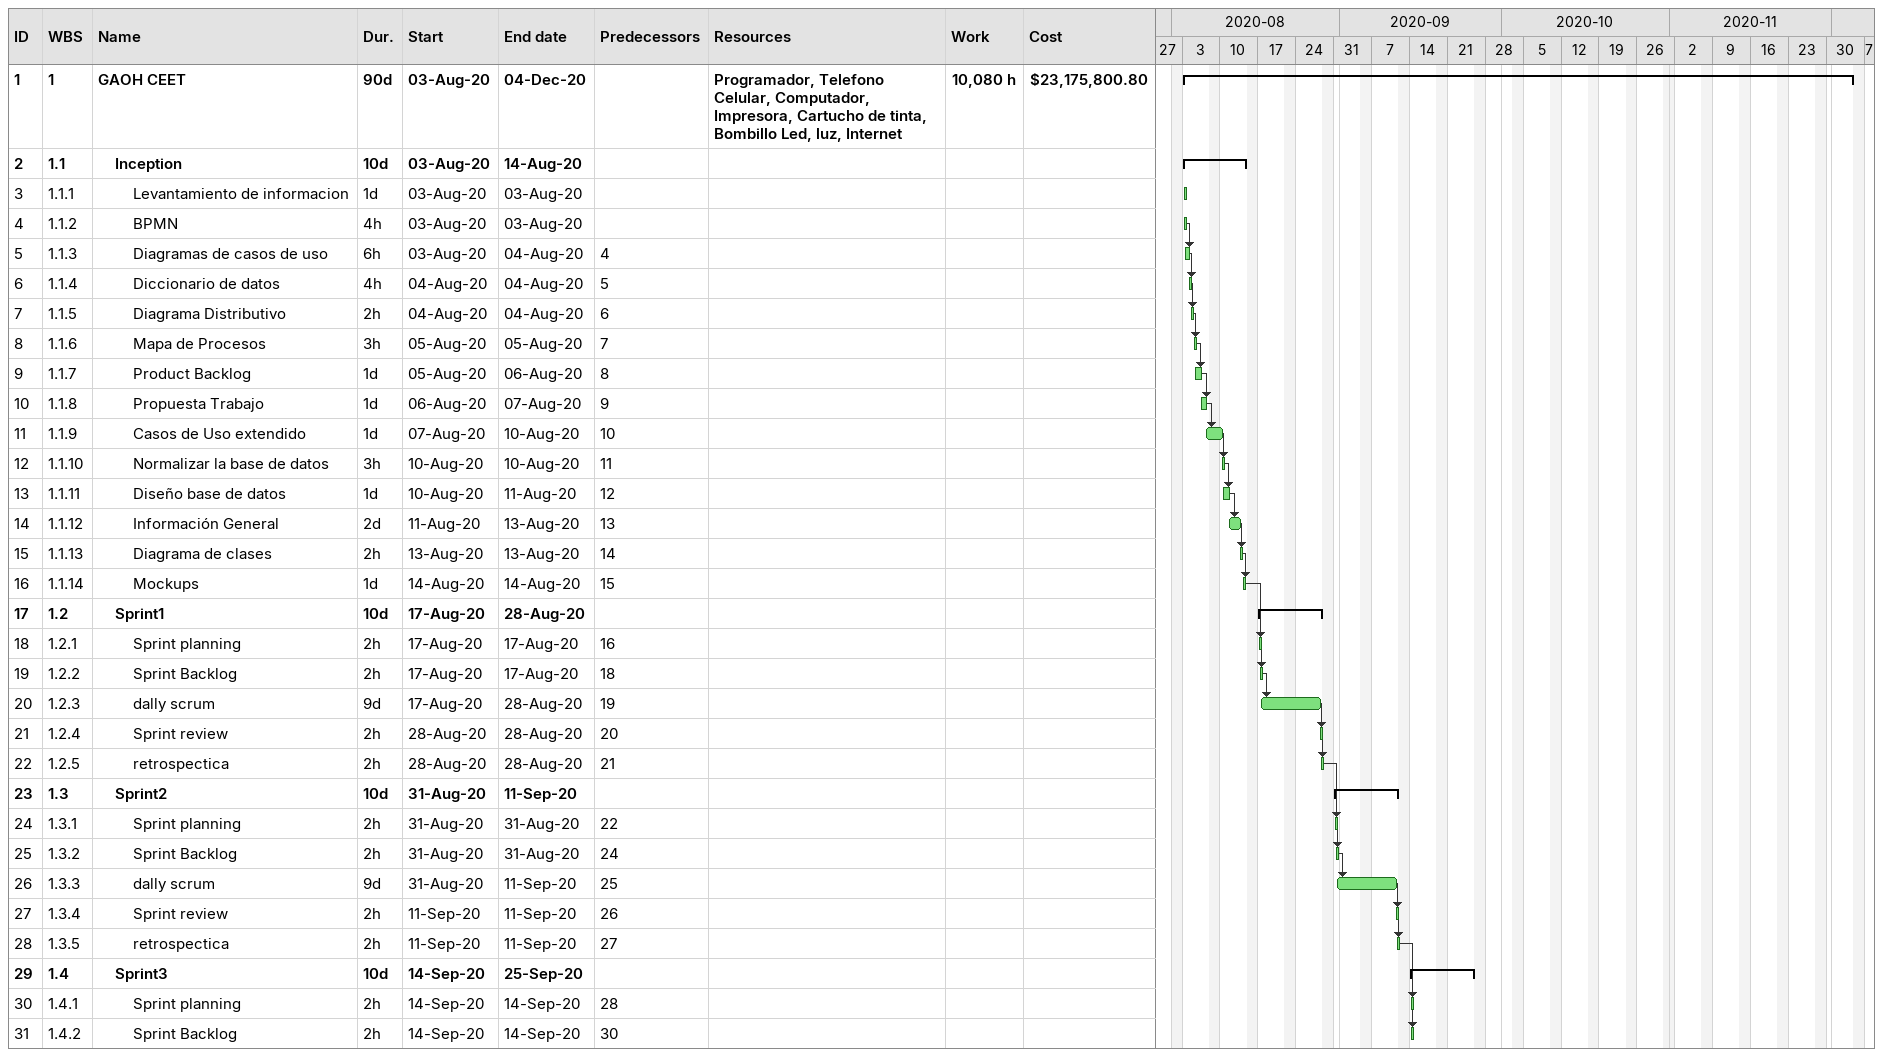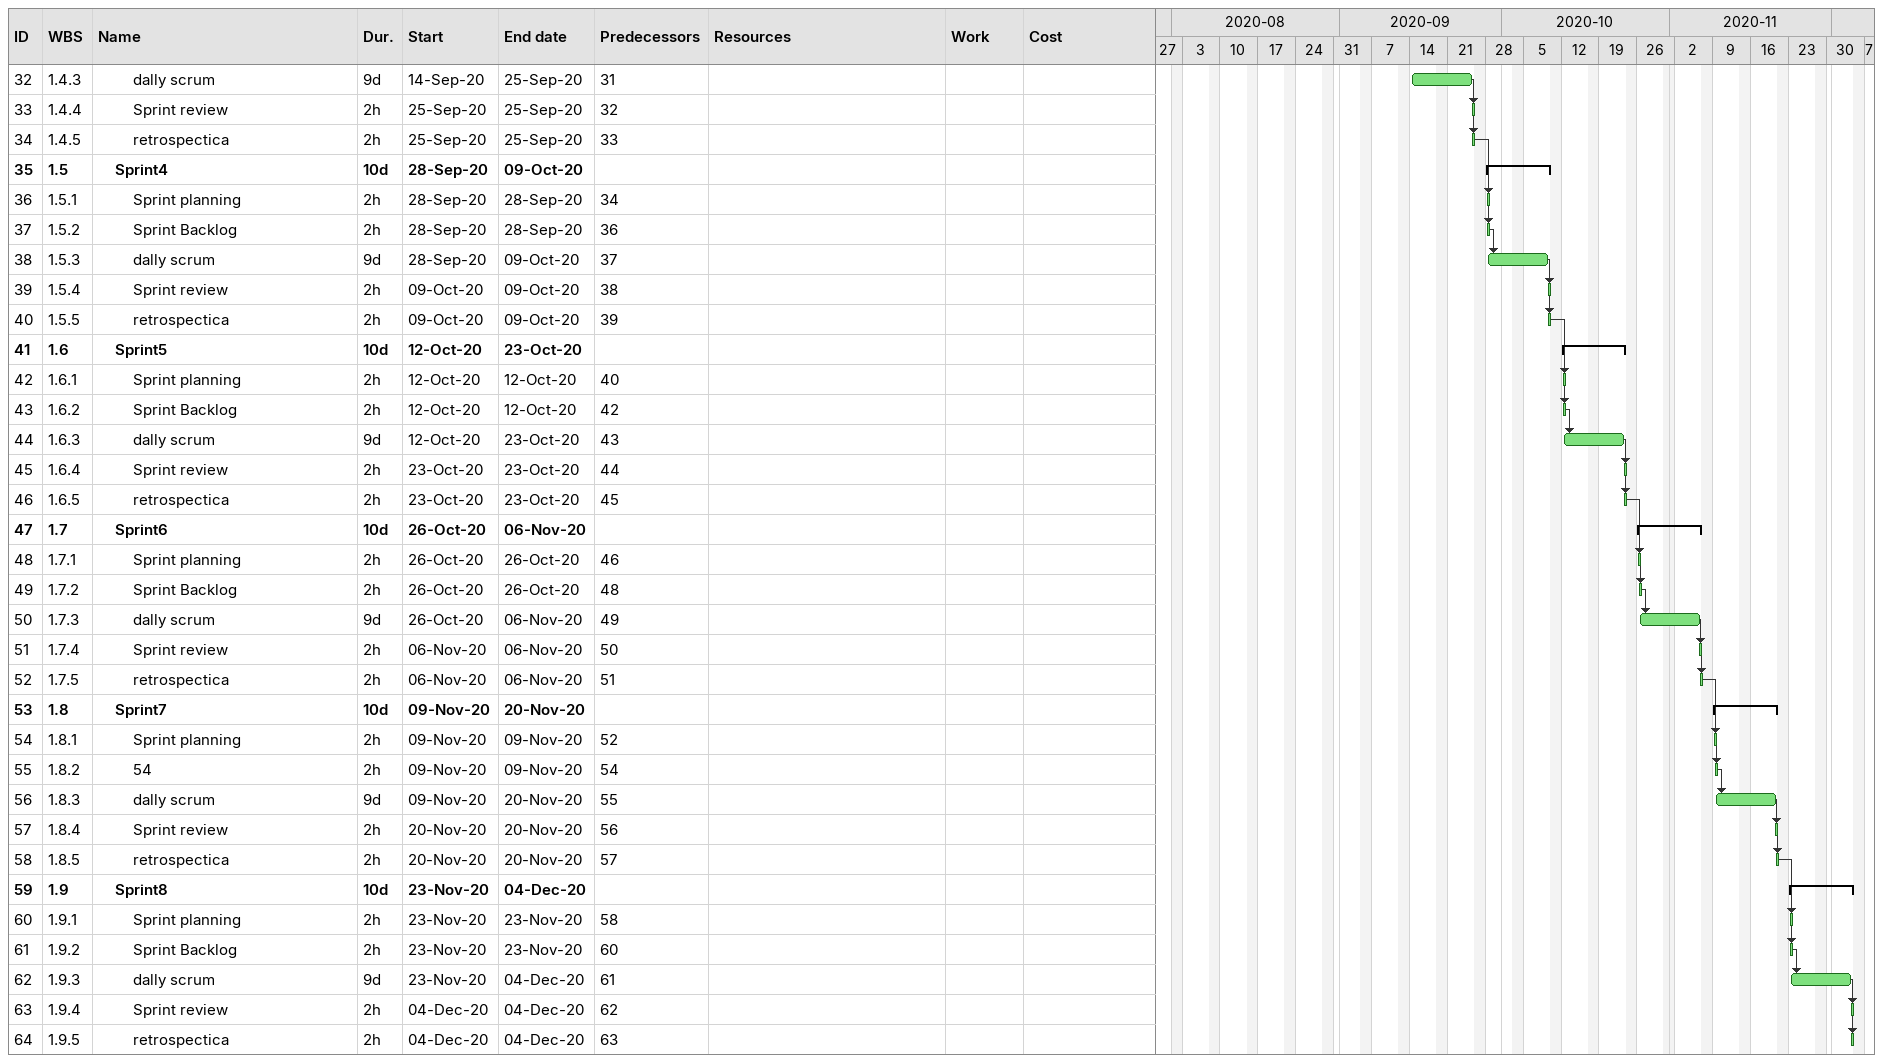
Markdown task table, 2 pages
| ID | WBS | Task | Duration | Start | Finish | Predecessors | Resources | Work (h) | Cost ($) |
|---|---|---|---|---|---|---|---|---|---|
| 1 | 1 | **GAOH CEET** | 90d | 2020-08-03 | 2020-12-04 |  | Programador, Telefono Celular, Computador, Impresora, Cartucho de tinta, Bombillo Led, luz, Internet | 10080 | 23175800.80 |
| 2 | 1.1 | **Inception** | 10d | 2020-08-03 | 2020-08-14 |  |  |  |  |
| 3 | 1.1.1 | Levantamiento de informacion | 1d | 2020-08-03 | 2020-08-03 |  |  |  |  |
| 4 | 1.1.2 | BPMN | 4h | 2020-08-03 | 2020-08-03 |  |  |  |  |
| 5 | 1.1.3 | Diagramas de casos de uso | 6h | 2020-08-03 | 2020-08-04 | 4 |  |  |  |
| 6 | 1.1.4 | Diccionario de datos | 4h | 2020-08-04 | 2020-08-04 | 5 |  |  |  |
| 7 | 1.1.5 | Diagrama Distributivo | 2h | 2020-08-04 | 2020-08-04 | 6 |  |  |  |
| 8 | 1.1.6 | Mapa de Procesos | 3h | 2020-08-05 | 2020-08-05 | 7 |  |  |  |
| 9 | 1.1.7 | Product Backlog | 1d | 2020-08-05 | 2020-08-06 | 8 |  |  |  |
| 10 | 1.1.8 | Propuesta Trabajo | 1d | 2020-08-06 | 2020-08-07 | 9 |  |  |  |
| 11 | 1.1.9 | Casos de Uso extendido | 1d | 2020-08-07 | 2020-08-10 | 10 |  |  |  |
| 12 | 1.1.10 | Normalizar la base de datos | 3h | 2020-08-10 | 2020-08-10 | 11 |  |  |  |
| 13 | 1.1.11 | Diseño base de datos | 1d | 2020-08-10 | 2020-08-11 | 12 |  |  |  |
| 14 | 1.1.12 | Información General | 2d | 2020-08-11 | 2020-08-13 | 13 |  |  |  |
| 15 | 1.1.13 | Diagrama de clases | 2h | 2020-08-13 | 2020-08-13 | 14 |  |  |  |
| 16 | 1.1.14 | Mockups | 1d | 2020-08-14 | 2020-08-14 | 15 |  |  |  |
| 17 | 1.2 | **Sprint1** | 10d | 2020-08-17 | 2020-08-28 |  |  |  |  |
| 18 | 1.2.1 | Sprint planning | 2h | 2020-08-17 | 2020-08-17 | 16 |  |  |  |
| 19 | 1.2.2 | Sprint Backlog | 2h | 2020-08-17 | 2020-08-17 | 18 |  |  |  |
| 20 | 1.2.3 | dally scrum | 9d | 2020-08-17 | 2020-08-28 | 19 |  |  |  |
| 21 | 1.2.4 | Sprint review | 2h | 2020-08-28 | 2020-08-28 | 20 |  |  |  |
| 22 | 1.2.5 | retrospectica | 2h | 2020-08-28 | 2020-08-28 | 21 |  |  |  |
| 23 | 1.3 | **Sprint2** | 10d | 2020-08-31 | 2020-09-11 |  |  |  |  |
| 24 | 1.3.1 | Sprint planning | 2h | 2020-08-31 | 2020-08-31 | 22 |  |  |  |
| 25 | 1.3.2 | Sprint Backlog | 2h | 2020-08-31 | 2020-08-31 | 24 |  |  |  |
| 26 | 1.3.3 | dally scrum | 9d | 2020-08-31 | 2020-09-11 | 25 |  |  |  |
| 27 | 1.3.4 | Sprint review | 2h | 2020-09-11 | 2020-09-11 | 26 |  |  |  |
| 28 | 1.3.5 | retrospectica | 2h | 2020-09-11 | 2020-09-11 | 27 |  |  |  |
| 29 | 1.4 | **Sprint3** | 10d | 2020-09-14 | 2020-09-25 |  |  |  |  |
| 30 | 1.4.1 | Sprint planning | 2h | 2020-09-14 | 2020-09-14 | 28 |  |  |  |
| 31 | 1.4.2 | Sprint Backlog | 2h | 2020-09-14 | 2020-09-14 | 30 |  |  |  |
| 32 | 1.4.3 | dally scrum | 9d | 2020-09-14 | 2020-09-25 | 31 |  |  |  |
| 33 | 1.4.4 | Sprint review | 2h | 2020-09-25 | 2020-09-25 | 32 |  |  |  |
| 34 | 1.4.5 | retrospectica | 2h | 2020-09-25 | 2020-09-25 | 33 |  |  |  |
| 35 | 1.5 | **Sprint4** | 10d | 2020-09-28 | 2020-10-09 |  |  |  |  |
| 36 | 1.5.1 | Sprint planning | 2h | 2020-09-28 | 2020-09-28 | 34 |  |  |  |
| 37 | 1.5.2 | Sprint Backlog | 2h | 2020-09-28 | 2020-09-28 | 36 |  |  |  |
| 38 | 1.5.3 | dally scrum | 9d | 2020-09-28 | 2020-10-09 | 37 |  |  |  |
| 39 | 1.5.4 | Sprint review | 2h | 2020-10-09 | 2020-10-09 | 38 |  |  |  |
| 40 | 1.5.5 | retrospectica | 2h | 2020-10-09 | 2020-10-09 | 39 |  |  |  |
| 41 | 1.6 | **Sprint5** | 10d | 2020-10-12 | 2020-10-23 |  |  |  |  |
| 42 | 1.6.1 | Sprint planning | 2h | 2020-10-12 | 2020-10-12 | 40 |  |  |  |
| 43 | 1.6.2 | Sprint Backlog | 2h | 2020-10-12 | 2020-10-12 | 42 |  |  |  |
| 44 | 1.6.3 | dally scrum | 9d | 2020-10-12 | 2020-10-23 | 43 |  |  |  |
| 45 | 1.6.4 | Sprint review | 2h | 2020-10-23 | 2020-10-23 | 44 |  |  |  |
| 46 | 1.6.5 | retrospectica | 2h | 2020-10-23 | 2020-10-23 | 45 |  |  |  |
| 47 | 1.7 | **Sprint6** | 10d | 2020-10-26 | 2020-11-06 |  |  |  |  |
| 48 | 1.7.1 | Sprint planning | 2h | 2020-10-26 | 2020-10-26 | 46 |  |  |  |
| 49 | 1.7.2 | Sprint Backlog | 2h | 2020-10-26 | 2020-10-26 | 48 |  |  |  |
| 50 | 1.7.3 | dally scrum | 9d | 2020-10-26 | 2020-11-06 | 49 |  |  |  |
| 51 | 1.7.4 | Sprint review | 2h | 2020-11-06 | 2020-11-06 | 50 |  |  |  |
| 52 | 1.7.5 | retrospectica | 2h | 2020-11-06 | 2020-11-06 | 51 |  |  |  |
| 53 | 1.8 | **Sprint7** | 10d | 2020-11-09 | 2020-11-20 |  |  |  |  |
| 54 | 1.8.1 | Sprint planning | 2h | 2020-11-09 | 2020-11-09 | 52 |  |  |  |
| 55 | 1.8.2 | 54 | 2h | 2020-11-09 | 2020-11-09 | 54 |  |  |  |
| 56 | 1.8.3 | dally scrum | 9d | 2020-11-09 | 2020-11-20 | 55 |  |  |  |
| 57 | 1.8.4 | Sprint review | 2h | 2020-11-20 | 2020-11-20 | 56 |  |  |  |
| 58 | 1.8.5 | retrospectica | 2h | 2020-11-20 | 2020-11-20 | 57 |  |  |  |
| 59 | 1.9 | **Sprint8** | 10d | 2020-11-23 | 2020-12-04 |  |  |  |  |
| 60 | 1.9.1 | Sprint planning | 2h | 2020-11-23 | 2020-11-23 | 58 |  |  |  |
| 61 | 1.9.2 | Sprint Backlog | 2h | 2020-11-23 | 2020-11-23 | 60 |  |  |  |
| 62 | 1.9.3 | dally scrum | 9d | 2020-11-23 | 2020-12-04 | 61 |  |  |  |
| 63 | 1.9.4 | Sprint review | 2h | 2020-12-04 | 2020-12-04 | 62 |  |  |  |
| 64 | 1.9.5 | retrospectica | 2h | 2020-12-04 | 2020-12-04 | 63 |  |  |  |
